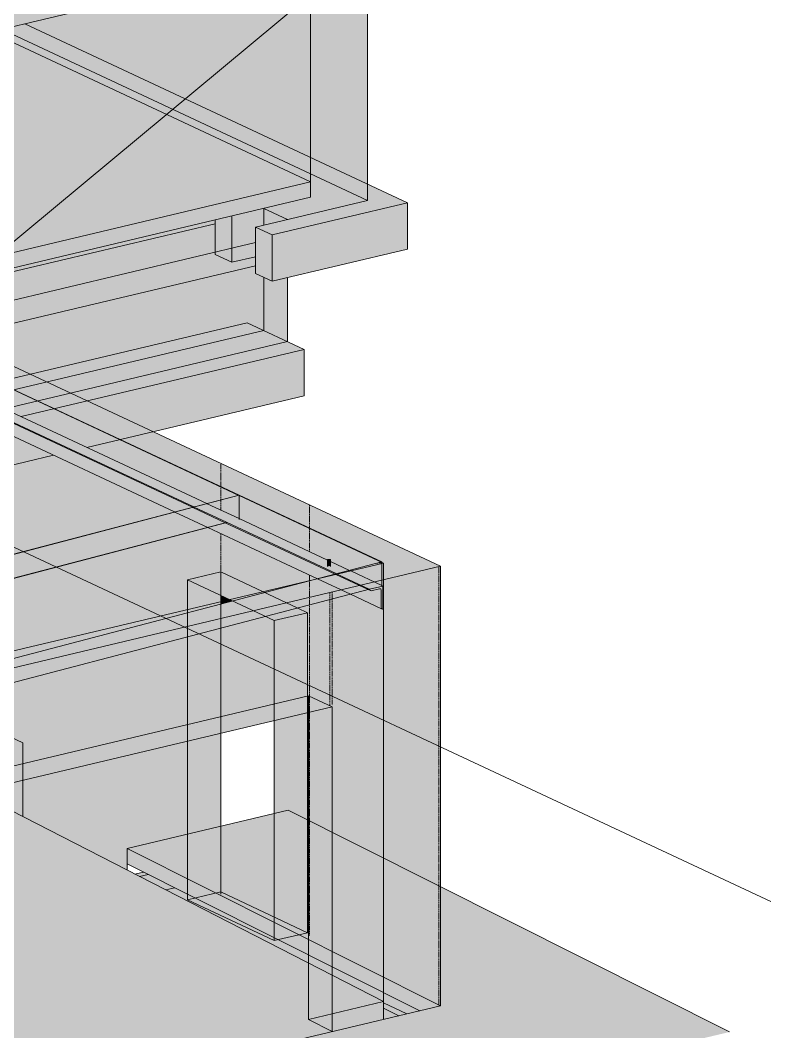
# Model space of a CAD drawing. Header units: inches. Extents: x -8719 to -3484, y -2874 to 4085.
# Drawn here: x -6597.9 to -6416, y -2629.6 to -2382.6 of the extents above; entities that cross this region are included whole.
import ezdxf

# ---------------------------------------------------------------- set-up
doc = ezdxf.new("R2010")
doc.units = ezdxf.units.IN
doc.header["$MEASUREMENT"] = 0
doc.linetypes.add('Dash 1_16_', pattern=[0.125, 0.0625, -0.0625])
for name, color, linetype, lineweight in [('A-DETL-1', 90, 'Dash 1_16_', 9), ('A-FLOR', 192, 'Continuous', 13), ('C-BLDG-PADS', 91, 'Continuous', 9), ('G-ANNO-SYMB', 111, 'Continuous', 9), ('S-BEAM', 12, 'Continuous', 9), ('S-BEAM-1', 63, 'Continuous', 9), ('S-FNDN', 32, 'Continuous', 13), ('S-FSTN', 2, 'Continuous', 9)]:
    doc.layers.add(name, color=color, linetype=linetype, lineweight=lineweight)
for name, color, linetype, lineweight, transparency in [('A-FLOR-1', 192, 'Continuous', 13, 0.4), ('A-WALL-PATT-1', 235, 'Continuous', 13, 0.4), ('A-WALL-PATT-3', 25, 'Continuous', 13, 0.4), ('C-BLDG-PADS-1', 91, 'Continuous', 9, 0.4), ('S-FNDN-2', 25, 'Continuous', 13, 0.4)]:
    doc.layers.add(name, color=color, linetype=linetype, lineweight=lineweight, transparency=transparency)

# ---------------------------------------------------------------- blocks, each defined once
blk = doc.blocks.new('L-Angle - L6X4X1_2-2285424-STRUCTURAL - 3D')
at = {"layer": 'S-BEAM'}
for p, q in [((-5461.41, -2453.05), (-5458.15, -2452.28)), ((-5410.55, -2474.55), (-5458.15, -2452.28)), ((-5461.41, -2453.05), (-5413.7, -2475.38)), ((-5461.22, -2453.41), (-5414.06, -2475.47)), ((-5458.56, -2457.56), (-5458.56, -2454.64)), ((-5458.37, -2457.92), (-5418.41, -2476.61)), ((-5410.47, -2474.59), (-5410.55, -2474.55)), ((-5402.67, -2478.24), (-5410.47, -2474.59)), ((-5418.41, -2476.61), (-5418.34, -2476.64)), ((-5418.34, -2476.64), (-5410.33, -2480.39)), ((-5414.06, -2475.47), (-5413.99, -2475.5)), ((-5413.99, -2475.5), (-5406.02, -2479.23)), ((-5413.7, -2475.38), (-5413.62, -2475.41)), ((-5413.62, -2475.41), (-5405.73, -2479.1)), ((-5406.02, -2479.23), (-5358.3, -2501.56)), ((-5405.73, -2479.1), (-5357.94, -2501.46)), ((-5354.79, -2500.64), (-5402.67, -2478.24)), ((-5410.33, -2480.39), (-5362.66, -2502.69)), ((-5358.3, -2501.56), (-5358.23, -2501.59)), ((-5358.23, -2501.59), (-5350.27, -2505.32)), ((-5357.94, -2501.46), (-5357.87, -2501.5)), ((-5357.87, -2501.5), (-5349.97, -2505.19)), ((-5354.72, -2500.67), (-5354.79, -2500.64)), ((-5346.91, -2504.32), (-5354.72, -2500.67)), ((-5362.66, -2502.69), (-5362.58, -2502.73)), ((-5362.58, -2502.73), (-5354.57, -2506.48)), ((-5325.3, -2514.43), (-5346.91, -2504.32)), ((-5354.57, -2506.48), (-5327.78, -2519.01)), ((-5350.27, -2505.32), (-5323.43, -2517.87)), ((-5349.97, -2505.19), (-5323.06, -2517.78)), ((-5319.91, -2516.95), (-5324.56, -2514.78)), ((-5327.78, -2519.01), (-5319.7, -2522.79)), ((-5323.43, -2517.87), (-5323.28, -2517.94)), ((-5323.28, -2517.94), (-5315.39, -2521.63)), ((-5323.06, -2517.78), (-5322.9, -2517.85)), ((-5322.9, -2517.85), (-5315.09, -2521.51)), ((-5319.64, -2517.08), (-5319.91, -2516.95)), ((-5312.04, -2520.64), (-5319.64, -2517.08)), ((-5315.39, -2521.63), (-5314.83, -2521.9)), ((-5315.09, -2521.51), (-5315.02, -2521.54)), ((-5311.76, -2520.77), (-5315.02, -2521.54)), ((-5314.61, -2521.91), (-5312.58, -2521.43)), ((-5311.76, -2520.77), (-5312.04, -2520.64)), ((-5311.76, -2526.42), (-5311.76, -2520.77)), ((-5319.7, -2522.79), (-5311.97, -2526.4)), ((-5312.17, -2521.81), (-5312.17, -2526.05))]:
    blk.add_line(p, q, dxfattribs=at)
for points in [[(-5461.22, -2453.4, 0), (-5461.29, -2453.36, 0), (-5461.41, -2453.05, 0)], [(-5458.37, -2457.91, 0), (-5458.44, -2457.87, 0), (-5458.56, -2457.56, 0)], [(-5315.02, -2521.54, 0), (-5314.9, -2521.84, 0), (-5314.61, -2521.91, 0)], [(-5312.58, -2521.43, 0), (-5312.29, -2521.5, 0), (-5312.17, -2521.81, 0)], [(-5312.17, -2526.05, 0), (-5312.05, -2526.35, 0), (-5311.76, -2526.42, 0)]]:
    blk.add_polyline3d(points, dxfattribs=at)
blk = doc.blocks.new('LVL-Laminated Veneer Lumber - 1 3_4_x11 7_8_ LVL-1958670-STRUCTURAL - 3D')
at = {"layer": 'S-BEAM-1'}
for points in [[(-5452.05, -2384.8), (-5292.05, -2346.85), (-5293.07, -2346.37), (-5453.07, -2384.33), (-5452.46, -2384.61)], [(-5452.05, -2396), (-5292.05, -2358.04), (-5292.05, -2346.85), (-5452.05, -2384.8), (-5452.05, -2392.69)]]:
    blk.add_hatch(color=256, dxfattribs=at).paths.add_polyline_path(points, flags=0)
h = blk.add_hatch(color=256, dxfattribs=at)
h.paths.add_polyline_path([(-5452.05, -2396), (-5452.05, -2395.88), (-5452.22, -2395.92)], flags=0)
h.paths.add_polyline_path([(-5452.05, -2394.47), (-5452.05, -2388.34), (-5452.45, -2388.43), (-5452.45, -2394.28), (-5452.16, -2394.42)], flags=0)
h.paths.add_polyline_path([(-5452.05, -2386.92), (-5452.05, -2384.8), (-5453.07, -2384.33), (-5453.07, -2386.45)], flags=0)
at = {"layer": 'S-BEAM'}
for p, q in [((-5293.07, -2346.37), (-5453.07, -2384.33)), ((-5452.05, -2384.8), (-5292.05, -2346.85)), ((-5293.07, -2346.37), (-5292.05, -2346.85)), ((-5292.05, -2346.85), (-5292.05, -2358.04)), ((-5452.05, -2396), (-5292.05, -2358.04)), ((-5453.07, -2384.33), (-5453.07, -2386.45)), ((-5452.05, -2384.8), (-5453.07, -2384.33)), ((-5452.05, -2396), (-5452.05, -2384.8)), ((-5452.22, -2395.92), (-5452.05, -2396))]:
    blk.add_line(p, q, dxfattribs=at)
blk = doc.blocks.new('050523 - W_P_C - Fastenings - Lag Bolt or Thru Bolt - 3_4_ x 2_-2254118-STRUCTURAL - 3D')
at = {"layer": 'S-FSTN'}
for p, q in [((-5325.3, -2514.4), (-5325.3, -2516.02)), ((-5324.55, -2516.02), (-5324.55, -2514.4))]:
    blk.add_line(p, q, dxfattribs=at)
for points in [[(-5325.14, -2514.3, 0), (-5325.22, -2514.32, 0), (-5325.27, -2514.35, 0), (-5325.3, -2514.38, 0), (-5325.3, -2514.41, 0), (-5325.28, -2514.44, 0), (-5325.23, -2514.47, 0), (-5325.17, -2514.49, 0), (-5325.08, -2514.51, 0), (-5324.99, -2514.52, 0), (-5324.89, -2514.52, 0), (-5324.8, -2514.51, 0), (-5324.71, -2514.5, 0)], [(-5324.71, -2514.5, 0), (-5324.64, -2514.48, 0), (-5324.59, -2514.45, 0), (-5324.56, -2514.42, 0), (-5324.55, -2514.39, 0), (-5324.58, -2514.35, 0), (-5324.62, -2514.33, 0), (-5324.69, -2514.3, 0), (-5324.77, -2514.28, 0), (-5324.86, -2514.27, 0), (-5324.96, -2514.27, 0), (-5325.06, -2514.28, 0), (-5325.14, -2514.3, 0)]]:
    blk.add_polyline3d(points, dxfattribs=at)

msp = doc.modelspace()

# ---------------------------------------------------------------- hatches: boundary and pattern name
at = {"layer": 'A-FLOR-1'}
for points in [[(-6560.17, -2502.69), (-6552.31, -2500.64), (-6600.2, -2478.24), (-6600.2, -2478.38), (-6603.25, -2479.1), (-6603.27, -2479.19), (-6607.85, -2480.39), (-6568.33, -2498.88)], [(-6552.08, -2506.47), (-6547.46, -2505.27), (-6547.49, -2505.19), (-6544.44, -2504.46), (-6544.44, -2504.32), (-6552.24, -2500.67), (-6560.1, -2502.72), (-6557.07, -2504.14)], [(-6525.28, -2519), (-6517.44, -2516.95), (-6522.08, -2514.78), (-6522.11, -2515.86), (-6522.32, -2515.93), (-6522.69, -2515.91), (-6522.82, -2515.82), (-6522.82, -2514.43), (-6544.44, -2504.32), (-6544.44, -2504.46), (-6547.49, -2505.19), (-6547.46, -2505.27), (-6552.08, -2506.47), (-6529.71, -2516.93)], [(-6525.28, -2519), (-6517.17, -2517.08), (-6517.44, -2516.95), (-6525.28, -2519)], [(-6548.92, -2524.61), (-6546.75, -2524.1), (-6548.92, -2523.08)], [(-6548.92, -2525.18), (-6546.04, -2524.43), (-6546.75, -2524.1), (-6548.92, -2524.61), (-6548.92, -2525.18)], [(-6548.92, -2531.08), (-6537.96, -2528.21), (-6546.04, -2524.43), (-6548.92, -2525.18), (-6548.92, -2529.52)]]:
    msp.add_hatch(color=256, dxfattribs=at).paths.add_polyline_path(points, flags=0)
h = msp.add_hatch(color=256, dxfattribs=at)
h.paths.add_polyline_path([(-6522.32, -2514.51), (-6522.69, -2514.49), (-6522.58, -2514.49), (-6522.42, -2514.5)], flags=0)
h.paths.add_polyline_path([(-6522.08, -2514.42), (-6522.16, -2514.48), (-6522.11, -2514.43)], flags=0)
h.paths.add_polyline_path([(-6522.42, -2515.94), (-6522.11, -2515.86), (-6522.08, -2515.83), (-6522.11, -2514.38), (-6522.16, -2514.32), (-6522.67, -2514.3), (-6522.8, -2514.44), (-6522.82, -2514.47), (-6522.79, -2515.86), (-6522.61, -2515.93), (-6522.49, -2515.94)], flags=0)
h = msp.add_hatch(color=256, dxfattribs=at)
h.paths.add_polyline_path([(-6639.99, -2554.88), (-6639.6, -2554.77), (-6639.99, -2554.59), (-6639.99, -2554.7)], flags=0)
h.paths.add_polyline_path([(-6517.2, -2522.79), (-6512.6, -2521.54), (-6512.62, -2521.51), (-6509.56, -2520.78), (-6509.56, -2520.64), (-6517.17, -2517.08), (-6525.28, -2519), (-6519.21, -2521.84)], flags=0)
at = {"layer": 'A-WALL-PATT-1'}
h = msp.add_hatch(color=256, dxfattribs=at)
h.paths.add_polyline_path([(-6521.2, -2418.82), (-6521.2, -2365.54), (-6532.6, -2368.25), (-6532.6, -2413.48), (-6521.8, -2418.54)], flags=0)
h.paths.add_polyline_path([(-6538.4, -2410.77), (-6538.4, -2369.62), (-6596.76, -2383.47), (-6538.94, -2410.52)], flags=0)
for points in [[(-6532.6, -2413.48), (-6532.6, -2368.25), (-6538.4, -2369.62), (-6538.4, -2410.77), (-6536.76, -2411.54)], [(-6532.6, -2419.48), (-6532.6, -2413.48), (-6538.4, -2410.77), (-6538.4, -2416.76), (-6536.76, -2417.53)], [(-6532.6, -2431.29), (-6521.2, -2428.58), (-6527, -2425.87), (-6527, -2422.1), (-6532.6, -2419.48), (-6532.6, -2430.65)], [(-6595.44, -2469.06), (-6542.46, -2456.49), (-6532.6, -2461.11), (-6532.6, -2445.47), (-6536.36, -2446.36), (-6540.42, -2444.46), (-6540.42, -2442.57), (-6610.8, -2459.27), (-6610.8, -2461.87), (-6600.2, -2466.83)], [(-6603.47, -2470.97), (-6595.44, -2469.06), (-6610.8, -2461.87), (-6610.8, -2467.53), (-6606.74, -2469.43)], [(-6593.61, -2475.58), (-6585.58, -2473.67), (-6595.44, -2469.06), (-6603.47, -2470.97), (-6600.12, -2472.53)], [(-6569.45, -2511.01), (-6568.58, -2510.78), (-6574.42, -2506.47), (-6575.75, -2506.82)], [(-6517.17, -2517.08), (-6509.56, -2515.28), (-6509.61, -2515.22), (-6511.36, -2515.36), (-6517.44, -2516.95)], [(-6511.36, -2515.36), (-6509.56, -2515.18), (-6509.61, -2514.96), (-6509.69, -2514.93), (-6510.63, -2515.18)], [(-6546.04, -2524.43), (-6526.41, -2519.27), (-6546.75, -2524.1)], [(-6527.47, -2551.66), (-6521.67, -2550.29), (-6527.47, -2547.57), (-6527.47, -2550.29)], [(-6509.14, -2620.05), (-6509.14, -2587.23), (-6527.47, -2578.04), (-6527.47, -2610.85), (-6517.32, -2615.95)]]:
    msp.add_hatch(color=256, dxfattribs=at).paths.add_polyline_path(points, flags=0)
h = msp.add_hatch(color=256, dxfattribs=at)
h.paths.add_polyline_path([(-6521.2, -2428.58), (-6521.2, -2418.82), (-6532.6, -2413.48), (-6532.6, -2419.48), (-6527, -2422.1), (-6527, -2425.87), (-6522.84, -2427.81)], flags=0)
h.paths.add_polyline_path([(-6538.4, -2416.76), (-6538.4, -2410.77), (-6596.76, -2383.47), (-6605.26, -2385.48), (-6539.82, -2416.1)], flags=0)
h = msp.add_hatch(color=256, dxfattribs=at)
h.paths.add_polyline_path([(-6585.58, -2473.67), (-6532.6, -2461.11), (-6542.46, -2456.49), (-6595.44, -2469.06), (-6588.02, -2472.53)], flags=0)
h.paths.add_polyline_path([(-6610.27, -2445.62), (-6550.28, -2431.39), (-6550.28, -2432.3), (-6549.2, -2432.04), (-6548.47, -2434.42), (-6540.42, -2434.42), (-6540.42, -2433.14), (-6532.6, -2431.29), (-6538.4, -2428.57), (-6538.4, -2416.76), (-6562.19, -2405.64), (-6609.95, -2445.36)], flags=0)
h = msp.add_hatch(color=256, dxfattribs=at)
h.paths.add_polyline_path([(-6758.34, -2494.94), (-6758.34, -2490.77), (-6766.69, -2486.86), (-6766.69, -2491.03), (-6758.54, -2494.84)], flags=0)
h.paths.add_polyline_path([(-6599.3, -2491.11), (-6589.78, -2488.85), (-6607.85, -2480.39), (-6613.25, -2481.8), (-6600.2, -2490.51)], flags=0)
h.paths.add_polyline_path([(-6581.64, -2486.92), (-6573.62, -2485.01), (-6593.72, -2475.61), (-6600.2, -2477.14), (-6600.2, -2478.24), (-6582.43, -2486.55)], flags=0)
h.paths.add_polyline_path([(-6758.54, -2480.8), (-6758.34, -2480.75), (-6758.34, -2479.17), (-6760.67, -2479.8)], flags=0)
h.paths.add_polyline_path([(-6766.69, -2475.4), (-6745.37, -2469.83), (-6745.37, -2434.02), (-6766.69, -2439.08), (-6766.69, -2473.22)], flags=0)
h.paths.add_polyline_path([(-6724.13, -2464.28), (-6707.96, -2460.05), (-6707.99, -2432.45), (-6708.07, -2432.51), (-6708.32, -2432.55), (-6708.66, -2432.5), (-6708.73, -2432.44), (-6708.75, -2428.75), (-6709.62, -2428.34), (-6709.65, -2434.3), (-6709.86, -2434.36), (-6710.23, -2434.34), (-6710.37, -2434.26), (-6710.37, -2427.99), (-6711.65, -2427.39), (-6711.68, -2433.35), (-6711.89, -2433.41), (-6712.26, -2433.39), (-6712.4, -2433.31), (-6712.4, -2427.04), (-6713.59, -2426.48), (-6724.13, -2428.98), (-6724.13, -2457.82)], flags=0)
h.paths.add_polyline_path([(-6697.21, -2457.24), (-6665.53, -2448.97), (-6697.21, -2434.15), (-6697.21, -2457.11)], flags=0)
h.paths.add_polyline_path([(-6667.55, -2455.44), (-6658.82, -2453.36), (-6658.94, -2453.19), (-6661.06, -2453.74)], flags=0)
h.paths.add_polyline_path([(-6648.88, -2451.01), (-6647.17, -2450.6), (-6647.84, -2450.29), (-6649.5, -2450.72)], flags=0)
h = msp.add_hatch(color=256, dxfattribs=at)
h.paths.add_polyline_path([(-6600.2, -2477.14), (-6593.61, -2475.58), (-6600.2, -2472.55), (-6600.2, -2477.03)], flags=0)
h.paths.add_polyline_path([(-6608.07, -2474.55), (-6600.2, -2472.5), (-6603.47, -2470.97), (-6610.8, -2472.71), (-6610.8, -2473.28), (-6608.3, -2474.44)], flags=0)
h = msp.add_hatch(color=256, dxfattribs=at)
h.paths.add_polyline_path([(-6546.75, -2524.1), (-6525.28, -2519), (-6529.71, -2516.93), (-6548.92, -2518.58), (-6548.92, -2523.08)], flags=0)
h.paths.add_polyline_path([(-6557.07, -2519.27), (-6568.58, -2510.78), (-6569.45, -2511.01), (-6559.97, -2517.34)], flags=0)
h.paths.add_polyline_path([(-6517.44, -2516.95), (-6511.36, -2515.36), (-6519.37, -2516.05)], flags=0)
h.paths.add_polyline_path([(-6575.8, -2506.78), (-6560.17, -2502.69), (-6589.78, -2488.85), (-6599.3, -2491.11), (-6582.43, -2502.36)], flags=0)
h.paths.add_polyline_path([(-6552.31, -2500.64), (-6544.62, -2498.58), (-6573.62, -2485.01), (-6581.64, -2486.92), (-6556.09, -2498.87)], flags=0)
h.paths.add_polyline_path([(-6758.34, -2490.77), (-6758.34, -2490.32), (-6766.69, -2486.42), (-6766.69, -2486.86), (-6758.54, -2490.67)], flags=0)
h = msp.add_hatch(color=256, dxfattribs=at)
h.paths.add_polyline_path([(-6642.53, -2549.12), (-6642.53, -2546.82), (-6557.07, -2526.55), (-6557.07, -2519.27), (-6569.45, -2511.01), (-6668.59, -2536.92), (-6642.54, -2549.11)], flags=0)
h.paths.add_polyline_path([(-6676.68, -2533.14), (-6575.8, -2506.78), (-6599.3, -2491.11), (-6710.26, -2517.43), (-6677.35, -2532.83)], flags=0)
h.paths.add_polyline_path([(-6557.07, -2519.27), (-6548.92, -2517.34), (-6548.92, -2518.58), (-6529.71, -2516.93), (-6552.08, -2506.47), (-6568.58, -2510.78), (-6559.69, -2517.34)], flags=0)
h.paths.add_polyline_path([(-6519.37, -2516.05), (-6511.36, -2515.36), (-6509.74, -2514.9), (-6544.44, -2498.66), (-6544.44, -2504.32), (-6522.74, -2514.44), (-6522.61, -2514.28), (-6522.42, -2514.3), (-6522.11, -2514.38), (-6522.08, -2514.51), (-6522.08, -2514.78), (-6519.57, -2515.96)], flags=0)
h = msp.add_hatch(color=256, dxfattribs=at)
h.paths.add_polyline_path([(-6639.6, -2554.77), (-6557.07, -2533.21), (-6557.07, -2527.31), (-6641.8, -2549.46), (-6639.99, -2550.31), (-6639.99, -2554.59), (-6639.83, -2554.66)], flags=0)
h.paths.add_polyline_path([(-6642.53, -2553.4), (-6642.54, -2549.65), (-6645.79, -2548.13), (-6645.79, -2551.04), (-6644.87, -2551.46), (-6644.87, -2552.3), (-6642.54, -2553.39)], flags=0)
h.paths.add_polyline_path([(-6677.35, -2536.07), (-6677.35, -2533.37), (-6677.42, -2533.33), (-6695.67, -2524.79), (-6695.67, -2526.68), (-6677.42, -2536.03)], flags=0)
h.paths.add_polyline_path([(-6758.34, -2496.65), (-6758.34, -2496.42), (-6758.54, -2496.47), (-6758.54, -2496.56)], flags=0)
h = msp.add_hatch(color=256, dxfattribs=at)
h.paths.add_polyline_path([(-6668.59, -2536.92), (-6569.45, -2511.01), (-6575.75, -2506.82), (-6676.61, -2533.17), (-6669.44, -2536.53)], flags=0)
h.paths.add_polyline_path([(-6568.58, -2510.78), (-6552.08, -2506.47), (-6560.1, -2502.72), (-6574.42, -2506.47)], flags=0)
h.paths.add_polyline_path([(-6544.44, -2504.32), (-6544.48, -2498.64), (-6552.24, -2500.67)], flags=0)
h = msp.add_hatch(color=256, dxfattribs=at)
h.paths.add_polyline_path([(-6527.47, -2551.66), (-6527.47, -2547.57), (-6521.67, -2550.29)], flags=0)
h.paths.add_polyline_path([(-6509.14, -2587.23), (-6509.14, -2515.18), (-6509.56, -2515.29), (-6509.56, -2520.64), (-6509.29, -2520.77), (-6509.29, -2526.42), (-6509.74, -2526.28), (-6517.2, -2522.79), (-6537.96, -2528.21), (-6535.82, -2529.21), (-6535.82, -2553.65), (-6527.47, -2551.66), (-6527.47, -2578.04), (-6509.69, -2586.96)], flags=0)
h.paths.add_polyline_path([(-6609.1, -2571.03), (-6557.07, -2558.69), (-6557.07, -2533.21), (-6639.6, -2554.77), (-6639.27, -2554.93), (-6639.41, -2555.3), (-6639.57, -2555.42), (-6609.95, -2570.59)], flags=0)
h = msp.add_hatch(color=256, dxfattribs=at)
h.paths.add_polyline_path([(-6571.76, -2590.15), (-6571.76, -2584.86), (-6557.07, -2581.37), (-6557.07, -2558.69), (-6609.1, -2571.03), (-6573.79, -2589.11)], flags=0)
h.paths.add_polyline_path([(-6527.47, -2578.04), (-6527.47, -2551.66), (-6535.82, -2553.65), (-6535.82, -2576.33), (-6532.46, -2575.53)], flags=0)
h.paths.add_polyline_path([(-6509.56, -2515.28), (-6509.14, -2515.18), (-6509.56, -2514.98), (-6509.56, -2515.21)], flags=0)
h = msp.add_hatch(color=256, dxfattribs=at)
h.paths.add_polyline_path([(-6537.96, -2528.21), (-6517.2, -2522.79), (-6525.29, -2519.01), (-6546.04, -2524.43), (-6539.82, -2527.34)], flags=0)
h.paths.add_polyline_path([(-6509.56, -2520.64), (-6509.61, -2515.29), (-6517.17, -2517.08), (-6509.58, -2520.63)], flags=0)
h = msp.add_hatch(color=256, dxfattribs=at)
h.paths.add_polyline_path([(-6645.79, -2547.59), (-6668.59, -2536.92), (-6669.34, -2537.12), (-6646.55, -2547.77)], flags=0)
h.paths.add_polyline_path([(-6642.54, -2549.65), (-6642.53, -2549.65), (-6642.54, -2549.11), (-6645.79, -2547.59), (-6645.79, -2548.13), (-6644.46, -2548.75)], flags=0)
h.paths.add_polyline_path([(-6641.8, -2549.46), (-6557.07, -2527.31), (-6557.07, -2526.55), (-6642.53, -2546.82), (-6642.53, -2549.12)], flags=0)
h.paths.add_polyline_path([(-6695.67, -2524.25), (-6710.26, -2517.43), (-6711.03, -2517.61), (-6696.44, -2524.44)], flags=0)
h.paths.add_polyline_path([(-6677.42, -2533.33), (-6676.68, -2533.14), (-6695.67, -2524.25), (-6695.67, -2524.79), (-6680.07, -2532.09)], flags=0)
h = msp.add_hatch(color=256, dxfattribs=at)
h.paths.add_polyline_path([(-6527.47, -2610.85), (-6527.47, -2578.04), (-6532.46, -2575.53), (-6535.82, -2576.33), (-6535.82, -2601.61), (-6527.68, -2605.42), (-6534.89, -2607.13), (-6527.68, -2610.75)], flags=0)
h.paths.add_polyline_path([(-6557.07, -2596), (-6557.07, -2581.37), (-6571.76, -2584.86), (-6571.76, -2588.63), (-6558.11, -2595.48)], flags=0)
at = {"layer": 'A-WALL-PATT-3'}
for points in [[(-6513.05, -2422.63), (-6513.05, -2364.77), (-6521.2, -2370.58), (-6521.2, -2418.82), (-6514.19, -2422.1)], [(-6610.8, -2445.75), (-6610.27, -2445.62), (-6562.19, -2405.64), (-6605.26, -2385.48), (-6610.8, -2386.8), (-6610.8, -2432.89), (-6608.3, -2434.06), (-6608.3, -2439.96), (-6610.8, -2440.61), (-6610.8, -2444.86)], [(-6521.2, -2428.58), (-6513.05, -2426.65), (-6513.05, -2422.63), (-6521.2, -2418.82), (-6521.2, -2427.2)]]:
    msp.add_hatch(color=256, dxfattribs=at).paths.add_polyline_path(points, flags=0)
h = msp.add_hatch(color=256, dxfattribs=at)
h.paths.add_polyline_path([(-6636.81, -2677.43), (-6635, -2677), (-6642.53, -2673.14), (-6642.53, -2674.76), (-6637.6, -2677.07)], flags=0)
h.paths.add_polyline_path([(-6495.2, -2594.23), (-6495.2, -2515.96), (-6501, -2517.33), (-6501, -2591.32), (-6500.54, -2591.55)], flags=0)
h.paths.add_polyline_path([(-6548.92, -2556.75), (-6535.82, -2553.65), (-6535.82, -2529.21), (-6537.96, -2528.21), (-6548.92, -2531.08), (-6548.92, -2555.54)], flags=0)
h = msp.add_hatch(color=256, dxfattribs=at)
h.paths.add_polyline_path([(-6642.53, -2561.36), (-6642.24, -2561.15), (-6642.12, -2560.79), (-6642.12, -2557.79), (-6642.53, -2557.6), (-6642.53, -2559.56)], flags=0)
h.paths.add_polyline_path([(-6509.29, -2526.42), (-6509.29, -2520.77), (-6509.56, -2520.64), (-6509.56, -2520.78), (-6512.6, -2521.54), (-6512.59, -2521.58), (-6517.2, -2522.79), (-6509.5, -2526.37)], flags=0)
h = msp.add_hatch(color=256, dxfattribs=at)
h.paths.add_polyline_path([(-6644.87, -2686.3), (-6625.72, -2681.75), (-6635, -2677), (-6636.81, -2677.43), (-6642.53, -2674.76), (-6642.53, -2681.65), (-6644.87, -2682.21), (-6644.87, -2683.58)], flags=0)
h.paths.add_polyline_path([(-6642.53, -2658.22), (-6618.2, -2652.45), (-6618.2, -2573.19), (-6609.1, -2571.03), (-6636.73, -2556.87), (-6636.73, -2558.02), (-6639.99, -2558.79), (-6642.12, -2557.79), (-6642.12, -2560.79), (-6642.24, -2561.15), (-6642.53, -2561.36), (-6642.53, -2657.36)], flags=0)
h.paths.add_polyline_path([(-6521.67, -2629.55), (-6509.14, -2626.58), (-6509.14, -2622.23), (-6521.67, -2615.82), (-6521.67, -2627.89)], flags=0)
h.paths.add_polyline_path([(-6500.3, -2624.48), (-6495.2, -2623.27), (-6495.2, -2594.23), (-6501, -2591.32), (-6501, -2624.13)], flags=0)
at = {"layer": 'C-BLDG-PADS-1'}
h = msp.add_hatch(color=256, dxfattribs=at)
h.paths.add_polyline_path([(-6632.38, -2451.78), (-6616.6, -2448.03), (-6616.6, -2447.13), (-6633.67, -2451.17), (-6633.22, -2451.39)], flags=0)
h.paths.add_polyline_path([(-6610.8, -2446.66), (-6550.28, -2432.3), (-6550.28, -2431.39), (-6611.25, -2445.86), (-6610.8, -2446.07), (-6610.8, -2446.44)], flags=0)
h = msp.add_hatch(color=256, dxfattribs=at)
h.paths.add_polyline_path([(-6622.52, -2456.39), (-6616.6, -2454.99), (-6616.6, -2448.03), (-6632.38, -2451.78), (-6628.18, -2453.74)], flags=0)
h.paths.add_polyline_path([(-6610.8, -2453.61), (-6550.28, -2439.25), (-6550.28, -2432.3), (-6610.8, -2446.66), (-6610.8, -2453.32)], flags=0)
for points in [[(-6550.28, -2439.25), (-6540.42, -2436.91), (-6540.42, -2434.42), (-6548.47, -2434.42), (-6549.2, -2432.04), (-6550.28, -2432.3), (-6550.28, -2436.64)], [(-6546.22, -2441.74), (-6540.42, -2440.37), (-6540.42, -2436.91), (-6550.28, -2439.25), (-6550.28, -2439.84)]]:
    msp.add_hatch(color=256, dxfattribs=at).paths.add_polyline_path(points, flags=0)
h = msp.add_hatch(color=256, dxfattribs=at)
h.paths.add_polyline_path([(-6610.8, -2459.27), (-6540.42, -2442.57), (-6540.42, -2440.37), (-6546.22, -2441.74), (-6550.28, -2439.84), (-6550.28, -2439.25), (-6610.8, -2453.61), (-6610.8, -2457.87)], flags=0)
h.paths.add_polyline_path([(-6616.6, -2459.16), (-6616.6, -2454.99), (-6622.52, -2456.39), (-6619.36, -2457.87)], flags=0)
h = msp.add_hatch(color=256, dxfattribs=at)
h.paths.add_polyline_path([(-6639.99, -2665), (-6639.99, -2665), (-6642.53, -2663.73)], flags=0)
h.paths.add_polyline_path([(-6656.8, -2655.99), (-6650.67, -2655.99), (-6650.67, -2655.36), (-6653.58, -2653.88), (-6660.94, -2653.88)], flags=0)
h.paths.add_polyline_path([(-6534.71, -2609.14), (-6535.82, -2607.35), (-6535.82, -2606.66), (-6557.07, -2596), (-6557.07, -2597.41), (-6556.61, -2597.92), (-6535.82, -2608.56)], flags=0)
h.paths.add_polyline_path([(-6787.94, -2585.05), (-6832.39, -2562.27), (-6835.19, -2562.94), (-6820.32, -2569.89)], flags=0)
h = msp.add_hatch(color=256, dxfattribs=at)
h.paths.add_polyline_path([(-6556.61, -2597.92), (-6557.07, -2597.41), (-6558.49, -2596.95), (-6557.07, -2597.68)], flags=0)
h.paths.add_polyline_path([(-6557.07, -2597.41), (-6558.18, -2595.79), (-6557.07, -2596.14), (-6557.07, -2596), (-6567.82, -2590.61), (-6569.9, -2591.11), (-6564.79, -2593.72), (-6561.71, -2594.69), (-6560.36, -2595.48)], flags=0)
h = msp.add_hatch(color=256, dxfattribs=at)
h.paths.add_polyline_path([(-6501, -2624.65), (-6500.3, -2624.48), (-6501, -2624.13)], flags=0)
h.paths.add_polyline_path([(-6527.47, -2612.84), (-6527.47, -2610.85), (-6534.89, -2607.13), (-6535.82, -2607.35), (-6534.71, -2609.14), (-6532.46, -2610.29)], flags=0)
h.paths.add_polyline_path([(-6557.07, -2597.41), (-6557.07, -2596.14), (-6558.18, -2595.79)], flags=0)
h.paths.add_polyline_path([(-6557.07, -2597.41), (-6561.71, -2594.69), (-6564.79, -2593.72), (-6558.49, -2596.95)], flags=0)
h = msp.add_hatch(color=256, dxfattribs=at)
h.paths.add_polyline_path([(-6644.87, -2659.54), (-6644.87, -2658.78), (-6644.28, -2658.64), (-6650.67, -2655.36), (-6650.67, -2655.99), (-6649.62, -2655.99), (-6649.75, -2659.53), (-6645.79, -2659.54)], flags=0)
h.paths.add_polyline_path([(-6505.41, -2625.69), (-6502.02, -2624.89), (-6502.4, -2623.43), (-6509.14, -2620.05), (-6509.14, -2623.82)], flags=0)
h.paths.add_polyline_path([(-6535.82, -2607.35), (-6535.65, -2606.75), (-6535.82, -2606.66)], flags=0)
h = msp.add_hatch(color=256, dxfattribs=at)
h.paths.add_polyline_path([(-6502.02, -2624.89), (-6501, -2624.65), (-6501, -2624.13), (-6502.4, -2623.43)], flags=0)
h.paths.add_polyline_path([(-6509.14, -2622.23), (-6509.14, -2620.05), (-6527.47, -2610.85), (-6527.47, -2612.84), (-6509.67, -2621.96)], flags=0)
h.paths.add_polyline_path([(-6535.82, -2607.35), (-6534.89, -2607.13), (-6535.65, -2606.75)], flags=0)
h = msp.add_hatch(color=256, dxfattribs=at)
h.paths.add_polyline_path([(-6649.9, -2663.31), (-6645.79, -2663.31), (-6645.79, -2661.64), (-6650.67, -2659.13), (-6650.67, -2663.31)], flags=0)
h.paths.add_polyline_path([(-6509.14, -2626.58), (-6505.41, -2625.69), (-6509.14, -2623.82)], flags=0)
at = {"layer": 'S-FNDN'}
for points in [[(-6522.84, -2431.83), (-6503.29, -2427.2), (-6513.05, -2422.63), (-6513.05, -2426.65), (-6526.9, -2429.94), (-6524.01, -2431.29)], [(-6522.84, -2443.15), (-6503.29, -2438.51), (-6503.29, -2427.2), (-6522.84, -2431.83), (-6522.84, -2438.4)], [(-6536.36, -2435.04), (-6522.84, -2431.83), (-6526.9, -2429.94), (-6540.42, -2433.14), (-6536.76, -2434.85)], [(-6536.36, -2446.36), (-6522.84, -2443.15), (-6522.84, -2431.83), (-6536.36, -2435.04), (-6536.36, -2443.15)], [(-6536.36, -2446.36), (-6536.36, -2435.04), (-6540.42, -2433.14), (-6540.42, -2444.46), (-6536.76, -2446.17)], [(-6581.52, -2475.57), (-6528.54, -2463.01), (-6532.6, -2461.11), (-6585.58, -2473.67), (-6582.43, -2475.15)], [(-6565.47, -2483.08), (-6528.54, -2474.32), (-6528.54, -2463.01), (-6581.52, -2475.57), (-6568.33, -2481.74)], [(-6618.2, -2652.45), (-6521.67, -2629.55), (-6527.47, -2626.58), (-6527.47, -2612.84), (-6609.1, -2571.03), (-6618.2, -2573.19), (-6618.2, -2652.09)]]:
    msp.add_hatch(color=256, dxfattribs=at).paths.add_polyline_path(points, flags=0)
h = msp.add_hatch(color=256, dxfattribs=at)
h.paths.add_polyline_path([(-6613.55, -2674.49), (-6424.57, -2629.66), (-6495.2, -2594.23), (-6495.2, -2623.27), (-6644.87, -2658.78), (-6615.14, -2673.7)], flags=0)
h.paths.add_polyline_path([(-6535.82, -2601.61), (-6535.82, -2576.33), (-6548.92, -2579.44), (-6548.92, -2595.48), (-6539.82, -2599.74)], flags=0)
at = {"layer": 'S-FNDN-2'}
for points in [[(-6532.6, -2431.29), (-6532.6, -2419.48), (-6538.4, -2416.76), (-6538.4, -2428.57), (-6534.45, -2430.42)], [(-6509.14, -2515.18), (-6501, -2513.24), (-6565.47, -2483.08), (-6573.5, -2484.99), (-6509.56, -2514.9), (-6509.56, -2514.98), (-6509.29, -2515.11)], [(-6544.55, -2498.61), (-6544.44, -2498.58), (-6573.5, -2484.99), (-6573.62, -2485.01), (-6544.62, -2498.58)], [(-6509.68, -2514.93), (-6509.64, -2514.86), (-6544.44, -2498.63), (-6544.44, -2498.66), (-6509.69, -2514.92)], [(-6501, -2591.32), (-6501, -2513.24), (-6509.14, -2515.18), (-6509.14, -2587.23), (-6506.36, -2588.63)], [(-6501, -2517.33), (-6495.2, -2515.96), (-6501, -2513.24), (-6501, -2515.96)], [(-6509.56, -2514.98), (-6509.61, -2514.91), (-6509.61, -2514.96), (-6509.58, -2514.97)], [(-6557.07, -2519.27), (-6548.92, -2518.58), (-6548.92, -2517.34)], [(-6557.07, -2526.55), (-6548.92, -2524.61), (-6548.92, -2523.08), (-6557.07, -2519.27), (-6557.07, -2525.18)], [(-6557.07, -2533.21), (-6548.92, -2531.08), (-6548.92, -2525.18), (-6557.07, -2527.31), (-6557.07, -2530.63)], [(-6557.07, -2558.69), (-6548.92, -2556.75), (-6548.92, -2531.08), (-6557.07, -2533.21), (-6557.07, -2555.54)], [(-6557.07, -2581.37), (-6548.92, -2579.44), (-6548.92, -2556.75), (-6557.07, -2558.69), (-6557.07, -2579.31)], [(-6555.16, -2596.96), (-6548.92, -2595.48), (-6548.92, -2579.44), (-6557.07, -2581.37), (-6557.07, -2596), (-6556.37, -2596.35)], [(-6501, -2624.13), (-6501, -2591.32), (-6509.14, -2587.23), (-6509.14, -2620.05), (-6502.4, -2623.43)], [(-6535.82, -2606.66), (-6535.82, -2601.61), (-6548.92, -2595.48), (-6555.16, -2596.96), (-6536.46, -2606.34)], [(-6534.89, -2607.13), (-6527.68, -2605.42), (-6535.82, -2601.61), (-6535.82, -2606.66), (-6535.65, -2606.75)], [(-6521.67, -2629.55), (-6521.67, -2615.82), (-6527.47, -2612.84), (-6527.47, -2626.58), (-6522.06, -2629.35)]]:
    msp.add_hatch(color=256, dxfattribs=at).paths.add_polyline_path(points, flags=0)
h = msp.add_hatch(color=256, dxfattribs=at)
h.paths.add_polyline_path([(-6573.5, -2484.99), (-6565.47, -2483.08), (-6585.58, -2473.67), (-6593.61, -2475.58), (-6576.66, -2483.51)], flags=0)
h.paths.add_polyline_path([(-6647.05, -2450.58), (-6639.02, -2448.67), (-6639.96, -2448.23), (-6647.73, -2450.26), (-6647.17, -2450.52)], flags=0)
h = msp.add_hatch(color=256, dxfattribs=at)
h.paths.add_polyline_path([(-6573.62, -2485.01), (-6573.5, -2484.99), (-6593.61, -2475.58), (-6593.72, -2475.61), (-6576.83, -2483.51)], flags=0)
h.paths.add_polyline_path([(-6647.17, -2450.6), (-6647.05, -2450.58), (-6647.73, -2450.26), (-6647.84, -2450.29), (-6647.17, -2450.6)], flags=0)
h = msp.add_hatch(color=256, dxfattribs=at)
h.paths.add_polyline_path([(-6557.07, -2527.31), (-6548.92, -2525.18), (-6548.92, -2524.61), (-6557.07, -2526.55)], flags=0)
h.paths.add_polyline_path([(-6548.92, -2523.08), (-6548.92, -2518.58), (-6557.07, -2519.27), (-6551.57, -2521.84)], flags=0)

# ---------------------------------------------------------------- linework, layer by layer
at = {"layer": 'A-DETL-1'}
for p, q in [((-6548.92, -2496.48), (-6548.92, -2490.82)), ((-6548.92, -2499.75), (-6548.92, -2496.48)), ((-6548.92, -2502.22), (-6548.92, -2499.81)), ((-6527.24, -2506.62), (-6527.24, -2500.96)), ((-6527.24, -2512.37), (-6527.24, -2506.62)), ((-6548.92, -2518.58), (-6548.92, -2507.95)), ((-6495.6, -2516.05), (-6495.6, -2623.37)), ((-6548.92, -2523.08), (-6548.92, -2518.58)), ((-6527.24, -2519.47), (-6527.24, -2518.09)), ((-6527.24, -2525.41), (-6527.24, -2519.52)), ((-6548.92, -2524.61), (-6548.92, -2523.08)), ((-6522.28, -2522.38), (-6522.28, -2550)), ((-6521.67, -2522.24), (-6521.67, -2549.86)), ((-6548.92, -2525.18), (-6548.92, -2524.61)), ((-6548.92, -2531.08), (-6548.92, -2525.18)), ((-6527.24, -2547.68), (-6527.24, -2525.41)), ((-6548.92, -2556.75), (-6548.92, -2531.08)), ((-6527.24, -2551.61), (-6527.24, -2547.68)), ((-6527.24, -2606.12), (-6527.24, -2551.61)), ((-6548.92, -2595.48), (-6548.92, -2556.75)), ((-6548.92, -2595.98), (-6548.92, -2595.48))]:
    msp.add_line(p, q, dxfattribs=at)
at = {"layer": 'A-FLOR'}
for p, q in [((-6550.28, -2432.3), (-6648.55, -2455.61)), ((-6544.44, -2498.58), (-6600.12, -2472.53)), ((-6677.42, -2533.33), (-6544.44, -2498.58)), ((-6544.37, -2498.61), (-6677.35, -2533.37)), ((-6544.44, -2498.63), (-6544.44, -2504.47)), ((-6509.56, -2514.9), (-6544.37, -2498.61)), ((-6544.37, -2504.51), (-6544.37, -2498.61)), ((-6547.46, -2505.27), (-6677.42, -2539.23)), ((-6677.35, -2539.26), (-6547.39, -2505.3)), ((-6642.53, -2549.65), (-6509.56, -2514.9)), ((-6509.56, -2514.9), (-6509.56, -2515.28)), ((-6509.56, -2515.29), (-6509.56, -2520.79)), ((-6512.59, -2521.58), (-6642.21, -2555.46)), ((-6571.76, -2588.63), (-6500.3, -2624.48)), ((-6571.76, -2588.63), (-6571.76, -2590.15)), ((-6568.76, -2591.69), (-6566.66, -2591.19)), ((-6505.41, -2625.69), (-6509.14, -2623.82))]:
    msp.add_line(p, q, dxfattribs=at)
at = {"layer": 'C-BLDG-PADS'}
for p, q in [((-6638.69, -2460.23), (-6540.42, -2436.91)), ((-6540.42, -2442.57), (-6630.67, -2463.98)), ((-6567.82, -2590.61), (-6569.9, -2591.11)), ((-6562.35, -2594.98), (-6560.16, -2594.45))]:
    msp.add_line(p, q, dxfattribs=at)
at = {"layer": 'G-ANNO-SYMB'}
msp.add_line((-6098.71, -2745.56), (-6850.73, -2393.75), dxfattribs=at)
at = {"layer": 'S-FNDN'}
for p, q in [((-6513.05, -2363.61), (-6513.05, -2426.65)), ((-6527, -2366.92), (-6527, -2425.87)), ((-6521.2, -2371.55), (-6610.8, -2446.07)), ((-6527, -2422.1), (-6605.26, -2385.48)), ((-6513.05, -2426.65), (-6602.46, -2384.82)), ((-6503.29, -2427.2), (-6596.76, -2383.47)), ((-6655.19, -2452.51), (-6527, -2422.1)), ((-6527, -2425.87), (-6610.8, -2445.75)), ((-6540.42, -2433.14), (-6513.05, -2426.65)), ((-6536.36, -2435.04), (-6503.29, -2427.2)), ((-6503.29, -2427.2), (-6503.29, -2438.51)), ((-6538.4, -2428.57), (-6538.4, -2432.66)), ((-6532.6, -2431.29), (-6538.4, -2428.57)), ((-6550.28, -2431.39), (-6550.28, -2439.84)), ((-6546.22, -2441.74), (-6546.22, -2430.43)), ((-6536.36, -2435.04), (-6540.42, -2433.14)), ((-6540.42, -2433.14), (-6540.42, -2444.46)), ((-6536.36, -2446.36), (-6536.36, -2435.04)), ((-6550.28, -2439.84), (-6546.22, -2441.74)), ((-6503.29, -2438.51), (-6536.36, -2446.36)), ((-6540.42, -2440.37), (-6546.22, -2441.74)), ((-6647.17, -2444.86), (-6495.2, -2515.96)), ((-6540.42, -2444.46), (-6536.36, -2446.36)), ((-6538.4, -2445.4), (-6538.4, -2458.39)), ((-6532.6, -2461.11), (-6532.6, -2445.47)), ((-6542.46, -2456.49), (-6611.61, -2472.9)), ((-6542.46, -2456.49), (-6528.54, -2463.01)), ((-6538.4, -2458.39), (-6607.55, -2474.8)), ((-6601.75, -2477.51), (-6532.6, -2461.11)), ((-6597.69, -2479.41), (-6528.54, -2463.01)), ((-6528.54, -2463.01), (-6528.54, -2474.32)), ((-6544.48, -2498.64), (-6600.2, -2472.58)), ((-6528.54, -2474.32), (-6581.64, -2486.92)), ((-6589.78, -2488.85), (-6712.7, -2518.01)), ((-6509.14, -2515.18), (-6544.44, -2498.66)), ((-6642.53, -2546.82), (-6509.14, -2515.18)), ((-6495.2, -2515.96), (-6636.73, -2549.53)), ((-6509.14, -2515.18), (-6509.14, -2626.58)), ((-6495.2, -2623.27), (-6495.2, -2515.96)), ((-6548.92, -2517.34), (-6557.07, -2519.27)), ((-6530.08, -2526.15), (-6548.92, -2517.34)), ((-6548.92, -2517.34), (-6548.92, -2525.18)), ((-6557.07, -2597.41), (-6557.07, -2519.27)), ((-6557.07, -2519.27), (-6535.82, -2529.21)), ((-6548.92, -2525.18), (-6548.92, -2595.48)), ((-6527.68, -2527.28), (-6530.05, -2526.17)), ((-6535.82, -2529.21), (-6527.68, -2527.28)), ((-6527.68, -2605.42), (-6527.68, -2527.28)), ((-6535.82, -2529.21), (-6535.82, -2607.35)), ((-6597.29, -2559.07), (-6626.42, -2545.44)), ((-6527.47, -2547.57), (-6624, -2570.47)), ((-6527.47, -2626.58), (-6527.47, -2547.57)), ((-6521.67, -2550.29), (-6527.47, -2547.57)), ((-6618.2, -2573.19), (-6521.67, -2550.29)), ((-6521.67, -2550.29), (-6521.67, -2629.55)), ((-6509.14, -2622.23), (-6639.57, -2555.42)), ((-6597.29, -2577.08), (-6597.29, -2559.07)), ((-6532.46, -2575.53), (-6571.76, -2584.86)), ((-6424.57, -2629.66), (-6532.46, -2575.53)), ((-6571.76, -2584.86), (-6495.2, -2623.27)), ((-6571.76, -2584.86), (-6571.76, -2588.63)), ((-6500.3, -2624.48), (-6571.76, -2588.63)), ((-6548.92, -2595.48), (-6557.07, -2597.41)), ((-6548.92, -2595.48), (-6527.68, -2605.42)), ((-6535.82, -2607.35), (-6557.07, -2597.41)), ((-6527.68, -2605.42), (-6535.82, -2607.35)), ((-6527.47, -2626.58), (-6509.14, -2622.23)), ((-6503.47, -2625.23), (-6509.14, -2622.58)), ((-6644.87, -2658.78), (-6495.2, -2623.27)), ((-6521.67, -2629.55), (-6527.47, -2626.58))]:
    msp.add_line(p, q, dxfattribs=at)

# ---------------------------------------------------------------- block references
at = {"layer": 'S-BEAM'}
for name in ['LVL-Laminated Veneer Lumber - 1 3_4_x11 7_8_ LVL-1958670-STRUCTURAL - 3D', 'L-Angle - L6X4X1_2-2285424-STRUCTURAL - 3D']:
    msp.add_blockref(name, (-1197.52, 0), dxfattribs=at)
at = {"layer": 'S-FSTN'}
msp.add_blockref('050523 - W_P_C - Fastenings - Lag Bolt or Thru Bolt - 3_4_ x 2_-2254118-STRUCTURAL - 3D', (-1197.52, 0), dxfattribs=at)

doc.saveas('drawing.dxf')
